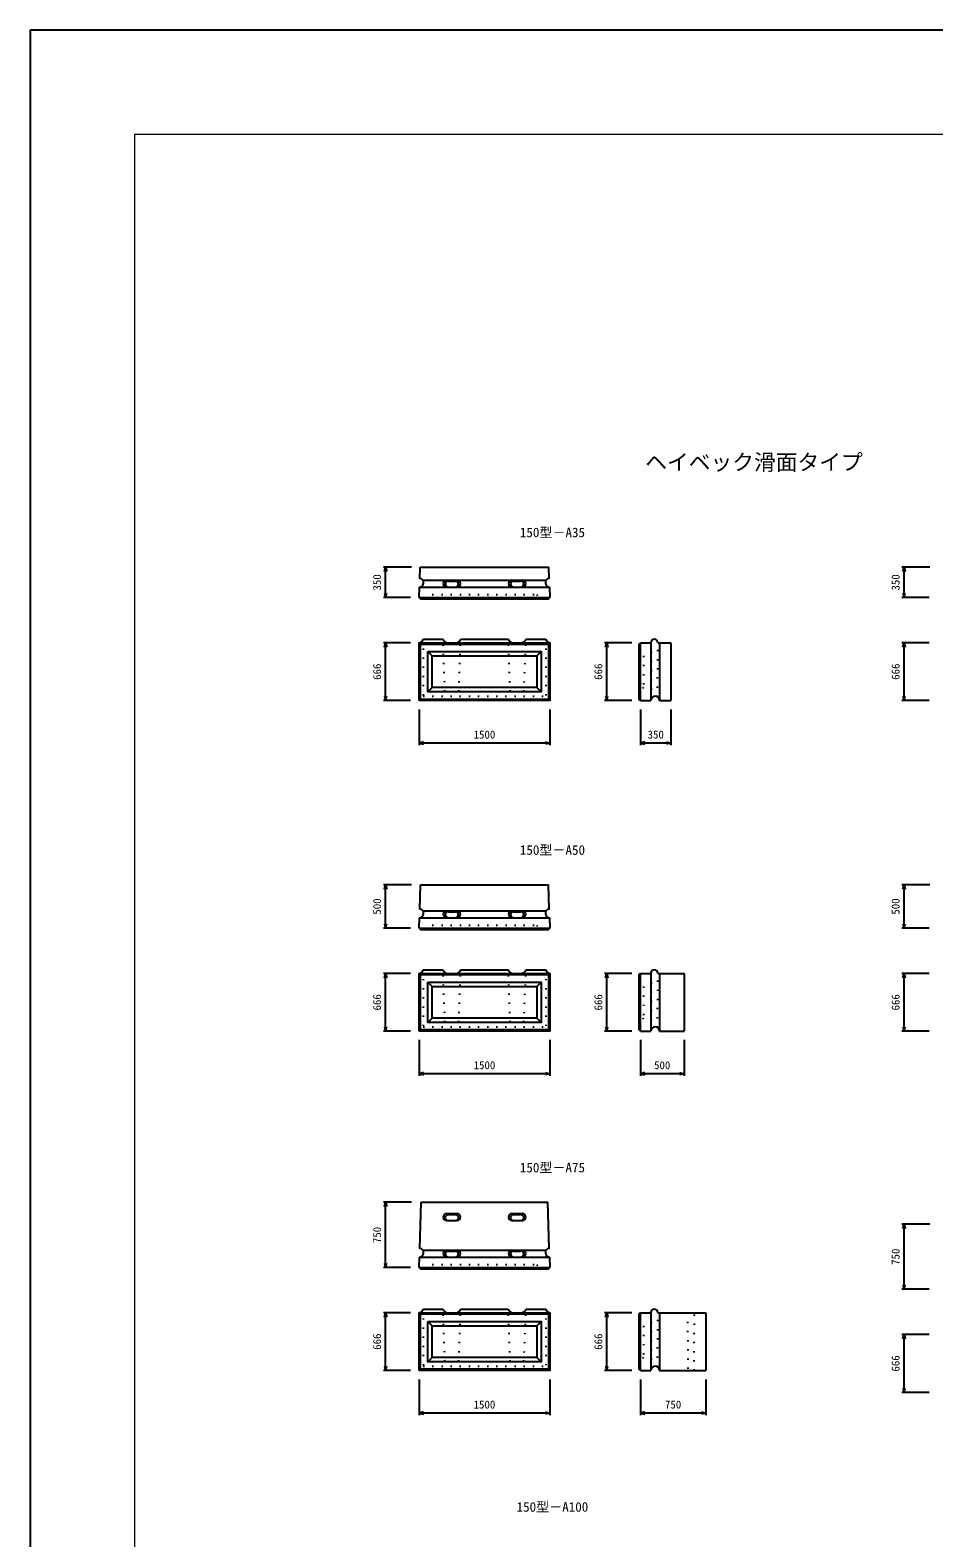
# Model space of a CAD drawing. Units: millimetres, scale not verified. Extents: x -25200 to 25200, y -17820 to 17820.
# Drawn here: x -25200 to -14811, y 492 to 17820 of the extents above; entities that cross this region are included whole.
import ezdxf
from ezdxf.enums import TextEntityAlignment as Align

# ---------------------------------------------------------------- set-up
doc = ezdxf.new("R2010")
doc.units = ezdxf.units.MM
doc.header["$LTSCALE"] = 60
doc.linetypes.add('DOTTED', pattern=[1.75, 0.25, -1.5])
for name, color, linetype, lineweight in [('0-0_DIM', 7, 'Continuous', 25), ('0-1_Defpoints', 5, 'Continuous', 25), ('0-4_OUTLINE', 3, 'Continuous', 25), ('0-5_OUTLINE2', 4, 'Continuous', 25), ('0-6_TXT', 7, 'Continuous', 25), ('0-7_WAKU', 3, 'Continuous', 13)]:
    doc.layers.add(name, color=color, linetype=linetype, lineweight=lineweight)
doc.styles.add('ＭＳ ゴシック', font='')
doc.styles.get('ＭＳ ゴシック').set_extended_font_data('MS Gothic')

msp = doc.modelspace()

# ---------------------------------------------------------------- linework, layer by layer
at = {"layer": '0-0_DIM'}
for p, q in [((-20816.71, 11648.61), (-21139.3, 11648.61)), ((-21114.3, 11298.61), (-21114.3, 11648.61)), ((-14855.79, 11648.61), (-15178.38, 11648.61)), ((-15153.38, 11298.61), (-15153.38, 11648.61)), ((-20826.71, 11298.61), (-21139.3, 11298.61)), ((-14865.79, 11298.61), (-15178.38, 11298.61)), ((-20826.71, 10779.99), (-21139.3, 10779.99)), ((-21114.3, 10113.99), (-21114.3, 10779.99)), ((-18283.1, 10779.99), (-18595.69, 10779.99)), ((-18570.69, 10113.99), (-18570.69, 10779.99)), ((-14865.79, 10779.99), (-15178.38, 10779.99)), ((-15153.38, 10113.99), (-15153.38, 10779.99)), ((-20826.71, 10113.99), (-21139.3, 10113.99)), ((-18283.1, 10113.99), (-18595.69, 10113.99)), ((-14865.79, 10113.99), (-15178.38, 10113.99)), ((-20726.71, 10013.99), (-20726.71, 9601.4)), ((-19226.71, 10013.99), (-19226.71, 9601.4)), ((-18183.1, 10013.99), (-18183.1, 9601.4)), ((-17833.1, 10013.99), (-17833.1, 9601.4)), ((-19226.71, 9626.4), (-20726.71, 9626.4)), ((-17833.1, 9626.4), (-18183.1, 9626.4)), ((-20816.71, 7998.61), (-21139.3, 7998.61)), ((-21114.3, 7498.61), (-21114.3, 7998.61)), ((-14855.79, 7998.61), (-15178.38, 7998.61)), ((-15153.38, 7498.61), (-15153.38, 7998.61)), ((-20826.71, 7498.61), (-21139.3, 7498.61)), ((-14865.79, 7498.61), (-15178.38, 7498.61)), ((-20826.71, 6979.99), (-21139.3, 6979.99)), ((-21114.3, 6313.99), (-21114.3, 6979.99)), ((-18283.1, 6979.99), (-18595.69, 6979.99)), ((-18570.69, 6313.99), (-18570.69, 6979.99)), ((-14865.79, 6979.99), (-15178.38, 6979.99)), ((-15153.38, 6313.99), (-15153.38, 6979.99)), ((-20826.71, 6313.99), (-21139.3, 6313.99)), ((-18283.1, 6313.99), (-18595.69, 6313.99)), ((-14865.79, 6313.99), (-15178.38, 6313.99)), ((-20726.71, 6213.99), (-20726.71, 5801.4)), ((-19226.71, 6213.99), (-19226.71, 5801.4)), ((-18183.1, 6213.99), (-18183.1, 5801.4)), ((-17683.1, 6213.99), (-17683.1, 5801.4)), ((-19226.71, 5826.4), (-20726.71, 5826.4)), ((-17683.1, 5826.4), (-18183.1, 5826.4)), ((-20816.71, 4348.61), (-21139.3, 4348.61)), ((-21114.3, 3598.61), (-21114.3, 4348.61)), ((-14855.79, 4098.61), (-15178.38, 4098.61)), ((-15153.38, 3348.61), (-15153.38, 4098.61)), ((-20826.71, 3598.61), (-21139.3, 3598.61)), ((-14865.79, 3348.61), (-15178.38, 3348.61)), ((-20826.71, 3079.99), (-21139.3, 3079.99)), ((-21114.3, 2413.99), (-21114.3, 3079.99)), ((-18283.1, 3079.99), (-18595.69, 3079.99)), ((-18570.69, 2413.99), (-18570.69, 3079.99)), ((-14865.79, 2829.99), (-15178.38, 2829.99)), ((-15153.38, 2163.99), (-15153.38, 2829.99)), ((-20826.71, 2413.99), (-21139.3, 2413.99)), ((-20726.71, 2313.99), (-20726.71, 1901.4)), ((-19226.71, 2313.99), (-19226.71, 1901.4)), ((-18283.1, 2413.99), (-18595.69, 2413.99)), ((-18183.1, 2313.99), (-18183.1, 1901.4)), ((-17433.1, 2313.99), (-17433.1, 1901.4)), ((-14865.79, 2163.99), (-15178.38, 2163.99)), ((-19226.71, 1926.4), (-20726.71, 1926.4)), ((-17433.1, 1926.4), (-18183.1, 1926.4))]:
    msp.add_line(p, q, dxfattribs=at)
for points in [[(-21127.69, 11598.61), (-21114.3, 11648.61), (-21100.9, 11598.61)], [(-15166.78, 11598.61), (-15153.38, 11648.61), (-15139.99, 11598.61)], [(-21127.69, 11348.61), (-21114.3, 11298.61), (-21100.9, 11348.61)], [(-15166.78, 11348.61), (-15153.38, 11298.61), (-15139.99, 11348.61)], [(-21127.69, 10729.99), (-21114.3, 10779.99), (-21100.9, 10729.99)], [(-18584.08, 10729.99), (-18570.69, 10779.99), (-18557.29, 10729.99)], [(-15166.78, 10729.99), (-15153.38, 10779.99), (-15139.99, 10729.99)], [(-21127.69, 10163.99), (-21114.3, 10113.99), (-21100.9, 10163.99)], [(-18584.08, 10163.99), (-18570.69, 10113.99), (-18557.29, 10163.99)], [(-15166.78, 10163.99), (-15153.38, 10113.99), (-15139.99, 10163.99)], [(-20676.71, 9639.8), (-20726.71, 9626.4), (-20676.71, 9613)], [(-19276.71, 9639.8), (-19226.71, 9626.4), (-19276.71, 9613)], [(-18133.1, 9639.8), (-18183.1, 9626.4), (-18133.1, 9613)], [(-17883.1, 9639.8), (-17833.1, 9626.4), (-17883.1, 9613)], [(-21127.69, 7948.61), (-21114.3, 7998.61), (-21100.9, 7948.61)], [(-15166.78, 7948.61), (-15153.38, 7998.61), (-15139.99, 7948.61)], [(-21127.69, 7548.61), (-21114.3, 7498.61), (-21100.9, 7548.61)], [(-15166.78, 7548.61), (-15153.38, 7498.61), (-15139.99, 7548.61)], [(-21127.69, 6929.99), (-21114.3, 6979.99), (-21100.9, 6929.99)], [(-18584.08, 6929.99), (-18570.69, 6979.99), (-18557.29, 6929.99)], [(-15166.78, 6929.99), (-15153.38, 6979.99), (-15139.99, 6929.99)], [(-21127.69, 6363.99), (-21114.3, 6313.99), (-21100.9, 6363.99)], [(-18584.08, 6363.99), (-18570.69, 6313.99), (-18557.29, 6363.99)], [(-15166.78, 6363.99), (-15153.38, 6313.99), (-15139.99, 6363.99)], [(-20676.71, 5839.8), (-20726.71, 5826.4), (-20676.71, 5813)], [(-19276.71, 5839.8), (-19226.71, 5826.4), (-19276.71, 5813)], [(-18133.1, 5839.8), (-18183.1, 5826.4), (-18133.1, 5813)], [(-17733.1, 5839.8), (-17683.1, 5826.4), (-17733.1, 5813)], [(-21127.69, 4298.61), (-21114.3, 4348.61), (-21100.9, 4298.61)], [(-15166.78, 4048.61), (-15153.38, 4098.61), (-15139.99, 4048.61)], [(-21127.69, 3648.61), (-21114.3, 3598.61), (-21100.9, 3648.61)], [(-15166.78, 3398.61), (-15153.38, 3348.61), (-15139.99, 3398.61)], [(-21127.69, 3029.99), (-21114.3, 3079.99), (-21100.9, 3029.99)], [(-18584.08, 3029.99), (-18570.69, 3079.99), (-18557.29, 3029.99)], [(-15166.78, 2779.99), (-15153.38, 2829.99), (-15139.99, 2779.99)], [(-21127.69, 2463.99), (-21114.3, 2413.99), (-21100.9, 2463.99)], [(-18584.08, 2463.99), (-18570.69, 2413.99), (-18557.29, 2463.99)], [(-15166.78, 2213.99), (-15153.38, 2163.99), (-15139.99, 2213.99)], [(-20676.71, 1939.8), (-20726.71, 1926.4), (-20676.71, 1913)], [(-19276.71, 1939.8), (-19226.71, 1926.4), (-19276.71, 1913)], [(-18133.1, 1939.8), (-18183.1, 1926.4), (-18133.1, 1913)], [(-17483.1, 1939.8), (-17433.1, 1926.4), (-17483.1, 1913)]]:
    msp.add_lwpolyline(points, dxfattribs=at)
at = {"layer": '0-1_Defpoints'}
msp.add_lwpolyline([(-25200, -17820), (25200, -17820), (25200, 17820), (-25200, 17820)], close=True, dxfattribs=at)
at = {"layer": '0-4_OUTLINE'}
for p, q in [((-20720.43, 11518.21), (-20716.71, 11648.61)), ((-20716.71, 11648.61), (-19236.71, 11648.61)), ((-19232.98, 11518.21), (-19236.71, 11648.61)), ((-20411.71, 11498.61), (-20291.71, 11498.61)), ((-20392.15, 11488.85), (-20311.26, 11488.85)), ((-19661.71, 11498.61), (-19541.71, 11498.61)), ((-19642.15, 11488.85), (-19561.26, 11488.85)), ((-20726.71, 11298.61), (-20723.28, 11418.61)), ((-20726.71, 11298.61), (-20711.71, 11283.61)), ((-20711.71, 11283.61), (-19241.71, 11283.61)), ((-20411.71, 11418.61), (-20291.71, 11418.61)), ((-19661.71, 11418.61), (-19541.71, 11418.61)), ((-19241.71, 11283.61), (-19226.71, 11298.61)), ((-19230.14, 11418.61), (-19226.71, 11298.61)), ((-18198.1, 10764.99), (-18183.1, 10779.99)), ((-18198.1, 10128.99), (-18198.1, 10764.99)), ((-18183.1, 10779.99), (-18063.1, 10779.99)), ((-17983.1, 10779.99), (-17833.1, 10779.99)), ((-17833.1, 10779.99), (-17833.1, 10113.99)), ((-18183.1, 10113.99), (-18198.1, 10128.99)), ((-18183.1, 10113.99), (-18063.1, 10113.99)), ((-17963.1, 10113.99), (-17833.1, 10113.99)), ((-20720.43, 7718.21), (-20712.42, 7998.61)), ((-20712.42, 7998.61), (-19240.99, 7998.61)), ((-19232.98, 7718.21), (-19240.99, 7998.61)), ((-20411.71, 7698.61), (-20291.71, 7698.61)), ((-20392.15, 7688.85), (-20311.26, 7688.85)), ((-19661.71, 7698.61), (-19541.71, 7698.61)), ((-19642.15, 7688.85), (-19561.26, 7688.85)), ((-20726.71, 7498.61), (-20723.28, 7618.61)), ((-20726.71, 7498.61), (-20711.71, 7483.61)), ((-20711.71, 7483.61), (-19241.71, 7483.61)), ((-20411.71, 7618.61), (-20291.71, 7618.61)), ((-19661.71, 7618.61), (-19541.71, 7618.61)), ((-19241.71, 7483.61), (-19226.71, 7498.61)), ((-19230.14, 7618.61), (-19226.71, 7498.61)), ((-18198.1, 6964.99), (-18183.1, 6979.99)), ((-18198.1, 6328.99), (-18198.1, 6964.99)), ((-18183.1, 6979.99), (-18063.1, 6979.99)), ((-17983.1, 6979.99), (-17683.1, 6979.99)), ((-17683.1, 6979.99), (-17683.1, 6313.99)), ((-18183.1, 6313.99), (-18198.1, 6328.99)), ((-18183.1, 6313.99), (-18063.1, 6313.99)), ((-17963.1, 6313.99), (-17683.1, 6313.99)), ((-20720.43, 3818.21), (-20705.28, 4348.61)), ((-20705.28, 4348.61), (-19248.14, 4348.61)), ((-19232.98, 3818.21), (-19248.14, 4348.61)), ((-20411.71, 4218.61), (-20291.71, 4218.61)), ((-20392.15, 4208.85), (-20311.26, 4208.85)), ((-19661.71, 4218.61), (-19541.71, 4218.61)), ((-19642.15, 4208.85), (-19561.26, 4208.85)), ((-20411.71, 4138.61), (-20291.71, 4138.61)), ((-19661.71, 4138.61), (-19541.71, 4138.61)), ((-20726.71, 3598.61), (-20723.28, 3718.61)), ((-20411.71, 3798.61), (-20291.71, 3798.61)), ((-20411.71, 3718.61), (-20291.71, 3718.61)), ((-20392.15, 3788.85), (-20311.26, 3788.85)), ((-19661.71, 3798.61), (-19541.71, 3798.61)), ((-19661.71, 3718.61), (-19541.71, 3718.61)), ((-19642.15, 3788.85), (-19561.26, 3788.85)), ((-19230.14, 3718.61), (-19226.71, 3598.61)), ((-20726.71, 3598.61), (-20711.71, 3583.61)), ((-20711.71, 3583.61), (-19241.71, 3583.61)), ((-19241.71, 3583.61), (-19226.71, 3598.61)), ((-18198.1, 3064.99), (-18183.1, 3079.99)), ((-18198.1, 2428.99), (-18198.1, 3064.99)), ((-18183.1, 3079.99), (-18063.1, 3079.99)), ((-17983.1, 3079.99), (-17433.1, 3079.99)), ((-17433.1, 3079.99), (-17433.1, 2413.99)), ((-18183.1, 2413.99), (-18198.1, 2428.99)), ((-18183.1, 2413.99), (-18063.1, 2413.99)), ((-17963.1, 2413.99), (-17433.1, 2413.99))]:
    msp.add_line(p, q, dxfattribs=at)
for points in [[(-20726.71, 10113.99), (-20726.71, 10779.99), (-19226.71, 10779.99), (-19226.71, 10113.99)], [(-20726.71, 6313.99), (-20726.71, 6979.99), (-19226.71, 6979.99), (-19226.71, 6313.99)], [(-20726.71, 2413.99), (-20726.71, 3079.99), (-19226.71, 3079.99), (-19226.71, 2413.99)]]:
    msp.add_lwpolyline(points, close=True, dxfattribs=at)
for centre, radius, start, end in [((-20726.71, 11468.61), 50, 273.93581, 82.79104), ((-20411.71, 11458.61), 40, 90, 270), ((-20392.15, 11453.73), 35.12, 90, 270), ((-20311.26, 11453.73), 35.12, 270, 90), ((-20291.71, 11458.61), 40, 270, 90), ((-19661.71, 11458.61), 40, 90, 270), ((-19642.15, 11453.73), 35.12, 90, 270), ((-19561.26, 11453.73), 35.12, 270, 90), ((-19541.71, 11458.61), 40, 270, 90), ((-19226.71, 11468.61), 50, 97.20896, 266.06419), ((-18023.1, 10779.99), 40, 0, 180), ((-18013.1, 10113.99), 50, 0, 180), ((-20726.71, 7668.61), 50, 273.93581, 82.79104), ((-20411.71, 7658.61), 40, 90, 270), ((-20392.15, 7653.73), 35.12, 90, 270), ((-20311.26, 7653.73), 35.12, 270, 90), ((-20291.71, 7658.61), 40, 270, 90), ((-19661.71, 7658.61), 40, 90, 270), ((-19642.15, 7653.73), 35.12, 90, 270), ((-19561.26, 7653.73), 35.12, 270, 90), ((-19541.71, 7658.61), 40, 270, 90), ((-19226.71, 7668.61), 50, 97.20896, 266.06419), ((-18023.1, 6979.99), 40, 0, 180), ((-18013.1, 6313.99), 50, 0, 180), ((-20411.71, 4178.61), 40, 90, 270), ((-20392.15, 4173.73), 35.12, 90, 270), ((-20311.26, 4173.73), 35.12, 270, 90), ((-20291.71, 4178.61), 40, 270, 90), ((-19661.71, 4178.61), 40, 90, 270), ((-19642.15, 4173.73), 35.12, 90, 270), ((-19561.26, 4173.73), 35.12, 270, 90), ((-19541.71, 4178.61), 40, 270, 90), ((-20726.71, 3768.61), 50, 273.93581, 82.79104), ((-19226.71, 3768.61), 50, 97.20896, 266.06419), ((-20411.71, 3758.61), 40, 90, 270), ((-20392.15, 3753.73), 35.12, 90, 270), ((-20311.26, 3753.73), 35.12, 270, 90), ((-20291.71, 3758.61), 40, 270, 90), ((-19661.71, 3758.61), 40, 90, 270), ((-19642.15, 3753.73), 35.12, 90, 270), ((-19561.26, 3753.73), 35.12, 270, 90), ((-19541.71, 3758.61), 40, 270, 90), ((-18023.1, 3079.99), 40, 0, 180), ((-18013.1, 2413.99), 50, 0, 180)]:
    msp.add_arc(centre, radius, start, end, dxfattribs=at)
at = {"layer": '0-5_OUTLINE2'}
for p, q in [((-20686.71, 11498.61), (-19266.71, 11498.61)), ((-20726.71, 11298.61), (-19226.71, 11298.61)), ((-20723.28, 11418.61), (-19230.14, 11418.61)), ((-20681.71, 10819.99), (-20453.21, 10819.99)), ((-20250.21, 10819.99), (-19703.21, 10819.99)), ((-19500.21, 10819.99), (-19271.71, 10819.99)), ((-19241.71, 10764.99), (-19226.71, 10779.99)), ((-18183.1, 10113.99), (-18183.1, 10779.99)), ((-18063.1, 10779.99), (-18063.1, 10113.99)), ((-17963.1, 10779.99), (-17963.1, 10113.99)), ((-20626.71, 10679.99), (-20576.71, 10629.99)), ((-19376.71, 10629.99), (-19326.71, 10679.99)), ((-20576.71, 10263.99), (-20626.71, 10213.99)), ((-19376.71, 10263.99), (-19326.71, 10213.99)), ((-20726.71, 10113.99), (-20711.71, 10128.99)), ((-19241.71, 10128.99), (-19226.71, 10113.99)), ((-20686.71, 7698.61), (-19266.71, 7698.61)), ((-20726.71, 7498.61), (-19226.71, 7498.61)), ((-20723.28, 7618.61), (-19230.14, 7618.61)), ((-20681.71, 7019.99), (-20453.21, 7019.99)), ((-20250.21, 7019.99), (-19703.21, 7019.99)), ((-19500.21, 7019.99), (-19271.71, 7019.99)), ((-19241.71, 6964.99), (-19226.71, 6979.99)), ((-18183.1, 6313.99), (-18183.1, 6979.99)), ((-18063.1, 6979.99), (-18063.1, 6313.99)), ((-17963.1, 6979.99), (-17963.1, 6313.99)), ((-20626.71, 6879.99), (-20576.71, 6829.99)), ((-19376.71, 6829.99), (-19326.71, 6879.99)), ((-20576.71, 6463.99), (-20626.71, 6413.99)), ((-19376.71, 6463.99), (-19326.71, 6413.99)), ((-20726.71, 6313.99), (-20711.71, 6328.99)), ((-19241.71, 6328.99), (-19226.71, 6313.99)), ((-20723.28, 3718.61), (-19230.14, 3718.61)), ((-20686.71, 3798.61), (-19266.71, 3798.61)), ((-20726.71, 3598.61), (-19226.71, 3598.61)), ((-20681.71, 3119.99), (-20453.21, 3119.99)), ((-20250.21, 3119.99), (-19703.21, 3119.99)), ((-19500.21, 3119.99), (-19271.71, 3119.99)), ((-20626.71, 2979.99), (-20576.71, 2929.99)), ((-19376.71, 2929.99), (-19326.71, 2979.99)), ((-19241.71, 3064.99), (-19226.71, 3079.99)), ((-18183.1, 2413.99), (-18183.1, 3079.99)), ((-18063.1, 3079.99), (-18063.1, 2413.99)), ((-17963.1, 3079.99), (-17963.1, 2413.99)), ((-20726.71, 2413.99), (-20711.71, 2428.99)), ((-20576.71, 2563.99), (-20626.71, 2513.99)), ((-19376.71, 2563.99), (-19326.71, 2513.99)), ((-19241.71, 2428.99), (-19226.71, 2413.99))]:
    msp.add_line(p, q, dxfattribs=at)
at = {"layer": '0-5_OUTLINE2', "linetype": 'DOTTED'}
for p, q in [((-20681.71, 10819.99), (-20681.71, 10163.99)), ((-20426.71, 10113.99), (-20453.21, 10819.99)), ((-20277.27, 10113.99), (-20250.21, 10819.99)), ((-19676.71, 10113.99), (-19703.21, 10819.99)), ((-19527.27, 10113.99), (-19500.21, 10819.99)), ((-19271.71, 10819.99), (-19271.71, 10163.99)), ((-18063.1, 10779.99), (-18058.26, 10135.45)), ((-17987.77, 10157.1), (-17983.1, 10779.99)), ((-20682.58, 10163.76), (-19270.83, 10163.76)), ((-20681.71, 7019.99), (-20681.71, 6363.99)), ((-20426.71, 6313.99), (-20453.21, 7019.99)), ((-20277.27, 6313.99), (-20250.21, 7019.99)), ((-19676.71, 6313.99), (-19703.21, 7019.99)), ((-19527.27, 6313.99), (-19500.21, 7019.99)), ((-19271.71, 7019.99), (-19271.71, 6363.99)), ((-18063.1, 6979.99), (-18058.26, 6335.45)), ((-17987.77, 6357.1), (-17983.1, 6979.99)), ((-20682.58, 6363.76), (-19270.83, 6363.76)), ((-20681.71, 3119.99), (-20681.71, 2463.99)), ((-20426.71, 2413.99), (-20453.21, 3119.99)), ((-20277.27, 2413.99), (-20250.21, 3119.99)), ((-19676.71, 2413.99), (-19703.21, 3119.99)), ((-19527.27, 2413.99), (-19500.21, 3119.99)), ((-19271.71, 3119.99), (-19271.71, 2463.99)), ((-18063.1, 3079.99), (-18058.26, 2435.45)), ((-17987.77, 2457.1), (-17983.1, 3079.99)), ((-17643.1, 3079.99), (-17638.1, 2413.99)), ((-17568.1, 2413.99), (-17563.1, 3079.99)), ((-20682.58, 2463.76), (-19270.83, 2463.76))]:
    msp.add_line(p, q, dxfattribs=at)
for points in [[(-20626.71, 11283.61), (-20576.71, 11333.61), (-19376.71, 11333.61), (-19326.71, 11283.61)], [(-18198.1, 10679.99), (-18148.1, 10629.99), (-18148.1, 10263.99), (-18198.1, 10213.99)], [(-20626.71, 7483.61), (-20576.71, 7533.61), (-19376.71, 7533.61), (-19326.71, 7483.61)], [(-18198.1, 6879.99), (-18148.1, 6829.99), (-18148.1, 6463.99), (-18198.1, 6413.99)], [(-20626.71, 3583.61), (-20576.71, 3633.61), (-19376.71, 3633.61), (-19326.71, 3583.61)], [(-18198.1, 2979.99), (-18148.1, 2929.99), (-18148.1, 2563.99), (-18198.1, 2513.99)]]:
    msp.add_lwpolyline(points, dxfattribs=at)
at = {"layer": '0-5_OUTLINE2'}
for points in [[(-20726.71, 10779.99), (-20711.71, 10764.99), (-19241.71, 10764.99), (-19241.71, 10128.99), (-20711.71, 10128.99), (-20711.71, 10764.99)], [(-20726.71, 6979.99), (-20711.71, 6964.99), (-19241.71, 6964.99), (-19241.71, 6328.99), (-20711.71, 6328.99), (-20711.71, 6964.99)], [(-20726.71, 3079.99), (-20711.71, 3064.99), (-19241.71, 3064.99), (-19241.71, 2428.99), (-20711.71, 2428.99), (-20711.71, 3064.99)]]:
    msp.add_lwpolyline(points, dxfattribs=at)
for points in [[(-20626.71, 10679.99), (-19326.71, 10679.99), (-19326.71, 10213.99), (-20626.71, 10213.99)], [(-20576.71, 10629.99), (-19376.71, 10629.99), (-19376.71, 10263.99), (-20576.71, 10263.99)], [(-20626.71, 6879.99), (-19326.71, 6879.99), (-19326.71, 6413.99), (-20626.71, 6413.99)], [(-20576.71, 6829.99), (-19376.71, 6829.99), (-19376.71, 6463.99), (-20576.71, 6463.99)], [(-20626.71, 2979.99), (-19326.71, 2979.99), (-19326.71, 2513.99), (-20626.71, 2513.99)], [(-20576.71, 2929.99), (-19376.71, 2929.99), (-19376.71, 2563.99), (-20576.71, 2563.99)]]:
    msp.add_lwpolyline(points, close=True, dxfattribs=at)
for centre, start, end in [((-20738.85, 10838.96), 281.63354, 341.63354), ((-20396.07, 10838.96), 198.36646, 258.36646), ((-20307.35, 10838.96), 281.63354, 341.63354), ((-19646.07, 10838.96), 198.36646, 258.36646), ((-19557.35, 10838.96), 281.63354, 341.63354), ((-19214.57, 10838.96), 198.36646, 258.36646), ((-20738.85, 7038.96), 281.63354, 341.63354), ((-20396.07, 7038.96), 198.36646, 258.36646), ((-20307.35, 7038.96), 281.63354, 341.63354), ((-19646.07, 7038.96), 198.36646, 258.36646), ((-19557.35, 7038.96), 281.63354, 341.63354), ((-19214.57, 7038.96), 198.36646, 258.36646), ((-20738.85, 3138.96), 281.63354, 341.63354), ((-20396.07, 3138.96), 198.36646, 258.36646), ((-20307.35, 3138.96), 281.63354, 341.63354), ((-19646.07, 3138.96), 198.36646, 258.36646), ((-19557.35, 3138.96), 281.63354, 341.63354), ((-19214.57, 3138.96), 198.36646, 258.36646)]:
    msp.add_arc(centre, 60.21, start, end, dxfattribs=at)
at = {"layer": '0-7_WAKU'}
msp.add_lwpolyline([(-24000, -16620), (24000, -16620), (24000, 16620), (-24000, 16620)], close=True, dxfattribs=at)

# ---------------------------------------------------------------- texts
at = {"layer": '0-0_DIM', "style": 'ＭＳ ゴシック'}
for s, p in [('350', (-21138.66, 11379.54)), ('350', (-15177.75, 11379.54)), ('666', (-21138.66, 10353.24)), ('666', (-18595.05, 10353.24)), ('666', (-15177.75, 10353.24)), ('500', (-21138.66, 7654.54)), ('500', (-15177.75, 7654.54)), ('666', (-21138.66, 6553.24)), ('666', (-18595.05, 6553.24)), ('666', (-15177.75, 6553.24)), ('750', (-21138.66, 3879.54)), ('750', (-15177.75, 3629.54)), ('666', (-21138.66, 2653.24)), ('666', (-18595.05, 2653.24)), ('666', (-15177.75, 2403.24))]:
    msp.add_text(s, height=91.64, rotation=90, dxfattribs=at).set_placement(p, align=Align.BOTTOM_LEFT)
for s, p in [('1500', (-20101.71, 9650.77)), ('350', (-18102.16, 9650.77)), ('1500', (-20101.71, 5850.77)), ('500', (-18027.16, 5850.77)), ('1500', (-20101.71, 1950.77)), ('750', (-17902.16, 1950.77))]:
    msp.add_text(s, height=91.64, dxfattribs=at).set_placement(p, align=Align.BOTTOM_LEFT)
at = {"layer": '0-6_TXT', "style": 'ＭＳ ゴシック'}
for s, height, p in [('ヘイベック滑面タイプ', 183.3, (-18128.74, 12708.46)), ('150型－A35', 110, (-19570.15, 11959.6)), ('150型－A50', 110, (-19570.15, 8309.6)), ('150型－A75', 110, (-19570.15, 4659.6)), ('150型－A100', 110, (-19607.65, 759.6))]:
    msp.add_text(s, height=height, dxfattribs=at).set_placement(p, align=Align.BOTTOM_LEFT)

doc.saveas('drawing.dxf')
